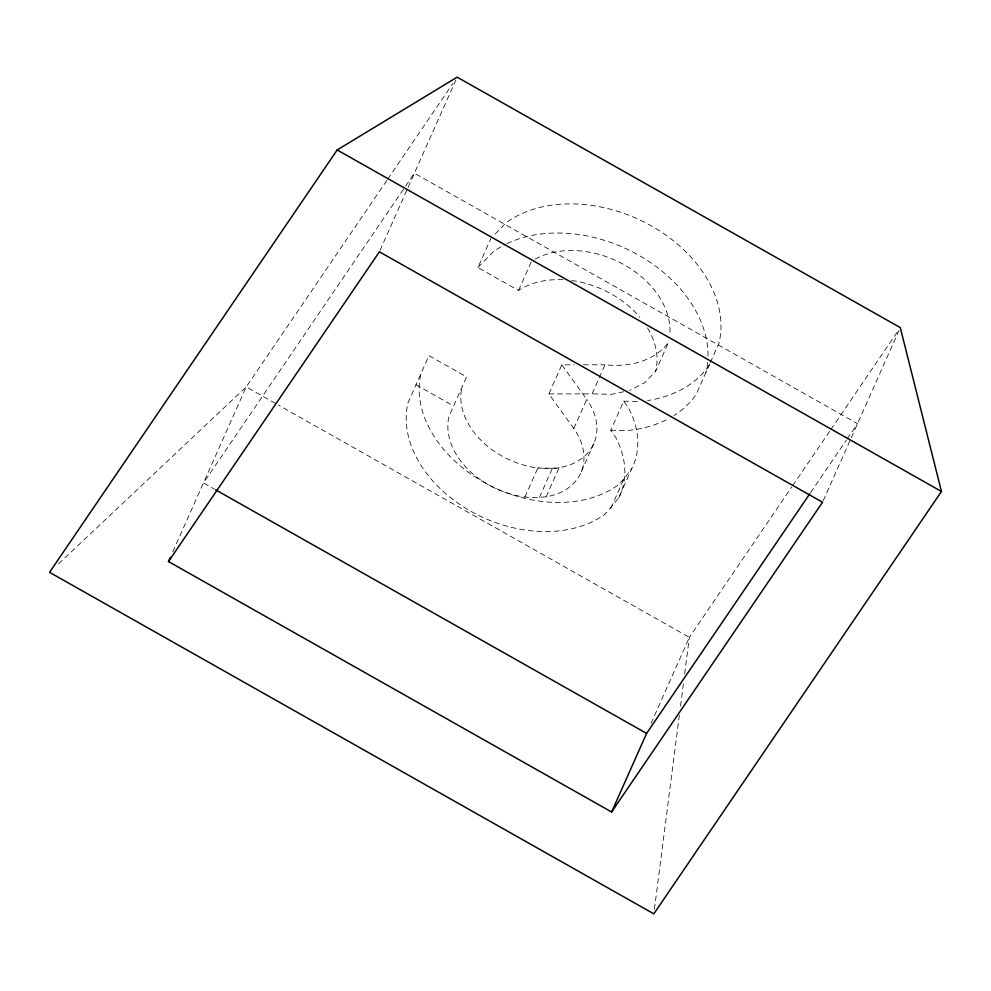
<?xml version="1.0" encoding="UTF-8"?>
<svg xmlns="http://www.w3.org/2000/svg" width="991" height="991" viewBox="0 0 991 991"><rect width="100%" height="100%" fill="white"/><g stroke="black" fill="none" stroke-linecap="round" stroke-linejoin="round"><path stroke-width="0.74" stroke-dasharray="4.96 3.72" d="M654.419 909.255L679.355 715.242M680.532 706.087L683.468 683.171M684.657 674.004L689.364 637.337L791.784 486.928M172.843 551.727L246.226 386.899L386.849 180.412M380.024 250.401L407.512 188.662M408.143 187.249L455.897 79.986M563.123 279.735A83.232 60.575 24 0 0 518.553 290.462L477.935 267.52L490.904 238.41M518.553 290.462L531.51 261.364M618.706 497.94A103.547 75.353 24 0 0 615.684 437.353L610.753 430.255L623.723 401.157L628.653 408.255A103.547 75.353 24 0 1 631.663 468.83L618.706 497.94L605.241 514.007A117.706 85.66 24 0 1 470.651 511.17A117.706 85.66 24 0 1 408.081 402.581L428.979 355.645L466.575 376.902L449.034 416.307A74.337 54.096 24 0 0 524.883 497.061L535.747 497.693L546.14 496.788A66.818 48.633 24 0 0 573.801 428.508L548.865 393.935L561.823 364.824L574.161 364.812M524.883 497.061L537.853 467.963A74.337 54.096 24 0 1 461.992 387.196M539.451 497.371L552.408 468.26M573.801 428.508L586.771 399.398L561.823 364.824M546.14 496.788L559.097 467.678A66.818 48.633 24 0 0 586.771 399.398M548.865 393.935L592.073 393.885L605.03 364.775C628.108 367.339 654.023 361.888 668.529 342.304L655.571 371.414L644.621 382.675L629.681 390.479M581.321 471.691L594.278 442.581M610.828 508.259L623.797 479.149L631.663 468.83M709.705 363.982L696.178 394.368A127.121 92.51 24 0 1 674.103 415.427M710.324 362.607L718.958 343.196A127.121 92.51 24 0 0 651.384 225.923A127.121 92.51 24 0 0 506.029 222.851L493.902 235.325M651 723.504L689.364 637.337L278.558 405.17M823.149 500.839L850.65 439.1M851.269 437.688L899.035 330.424M387.716 179.136L452.813 83.529M792.651 485.652L829.975 430.85M830.854 429.574L898.552 330.152M810.65 492.49L846.24 440.227M847.107 438.951L857.525 423.653L414.387 173.214L203.465 482.964L214.242 489.046M477.935 267.52L493.072 251.962A127.121 92.51 24 0 1 505.534 244.356M623.797 479.149L618.198 484.909A117.706 85.66 24 0 1 483.608 482.06A117.706 85.66 24 0 1 421.039 373.483M58.543 563.854L246.226 386.899L277.207 404.415M623.698 391.755L611.757 394.294L592.073 393.885M583.426 364.799L605.03 364.775M623.723 401.157L639.765 401.491M610.753 430.255L626.795 430.602A127.121 92.51 24 0 0 669.036 418.413M416.009 384.756L453.618 406M535.14 259.159A83.232 60.575 24 0 1 624.33 264.87A83.232 60.575 24 0 1 669.792 335.069M709.135 365.258A127.121 92.51 24 0 1 647.557 400.55M571.671 280.515A83.232 60.575 24 0 1 639.802 317.219M647.532 327.971A83.232 60.575 24 0 1 655.571 371.414M506.884 243.699A127.121 92.51 24 0 1 637.894 254.737A127.121 92.51 24 0 1 708.02 356.45M707.685 362.347A127.121 92.51 24 0 1 706.001 372.306M559.097 467.678L556.075 468.347L537.853 467.963L548.717 468.582L559.097 467.678"/><path stroke-width="1.49" d="M168.47 561.55L379.392 251.813L822.53 502.251L611.608 811.988L168.47 561.55L170.341 557.338M611.608 811.988L646.603 733.402L809.783 493.766M337.175 149.963L49.55 572.327L653.825 913.838L941.45 491.462L900.286 327.6L457.148 77.162L337.175 149.963L941.45 491.462M215.58 489.814L646.603 733.402"/></g></svg>
